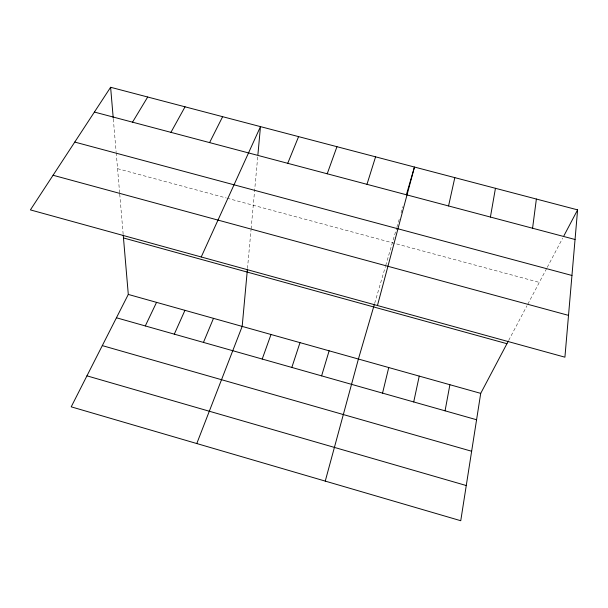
<?xml version="1.0" encoding="UTF-8"?>
<svg xmlns="http://www.w3.org/2000/svg" width="608" height="608" viewBox="0 0 608 608"><rect width="100%" height="100%" fill="white"/><g stroke="black" fill="none" stroke-linecap="round" stroke-linejoin="round"><path stroke-width="0.46" stroke-dasharray="3.04 2.28" d="M247.486 268.424L251.02 229.87M251.104 228.942L257.746 156.476M374.688 303.286L385.449 266.418M385.708 265.529L396.591 228.274M396.857 227.362L399.236 219.207M401.075 212.906L402.914 206.614M508.698 340.374L526.954 305.794M527.82 304.16L546.797 268.204M547.246 267.368L562.628 238.222M117.557 168.674L226.244 197.98M227.141 198.223L539.304 282.401M113.316 119.024L116.113 151.749M116.196 152.692L119.654 193.207M119.73 194.127L123.15 234.179"/><path stroke-width="0.91" d="M577.6 209.866L564.916 357.185L30.4 209.897L110.61 87.278L577.6 209.866L563.95 235.722M247.403 269.336L242.174 326.405L196.787 443.544M257.914 154.614L260.482 126.624L201.225 256.971M532.578 228.228L536.378 199.044M508.258 341.202L480.715 393.368L460.75 520.722L71.212 406.828L128.296 294.432L123.234 235.121M490.413 217.048L495.452 188.298M445.064 410.826L449.897 384.72M413.714 401.949L419.239 376.109M448.56 205.952L454.814 177.635M382.546 393.118L388.74 367.551M377.446 305.528L414.466 167.04L406.592 194.02M325.257 481.103L358.408 359.032L374.422 304.198M321.609 375.866L329.126 350.816M366.974 184.323L375.577 156.834M291.832 367.437L299.995 342.631M262.215 359.047L271.008 334.499M327.21 173.782L336.954 146.695M287.728 163.316L298.589 136.625M203.452 342.41L213.484 318.349M174.298 334.157L184.946 310.338M145.297 325.941L156.552 302.366M209.593 142.599L222.634 116.69M170.932 132.354L185.045 106.818M132.529 122.17L147.698 97.014M94.4 112.062L575.046 239.491M74.769 142.074L571.953 275.47M53.063 175.256L568.518 315.377M123.477 237.956L506.943 343.702M128.296 294.432L480.715 393.368M116.44 317.771L476.581 419.748M102.304 345.61L471.641 451.25M86.944 375.843L466.268 485.534M110.61 87.278L113.24 118.089"/></g></svg>
